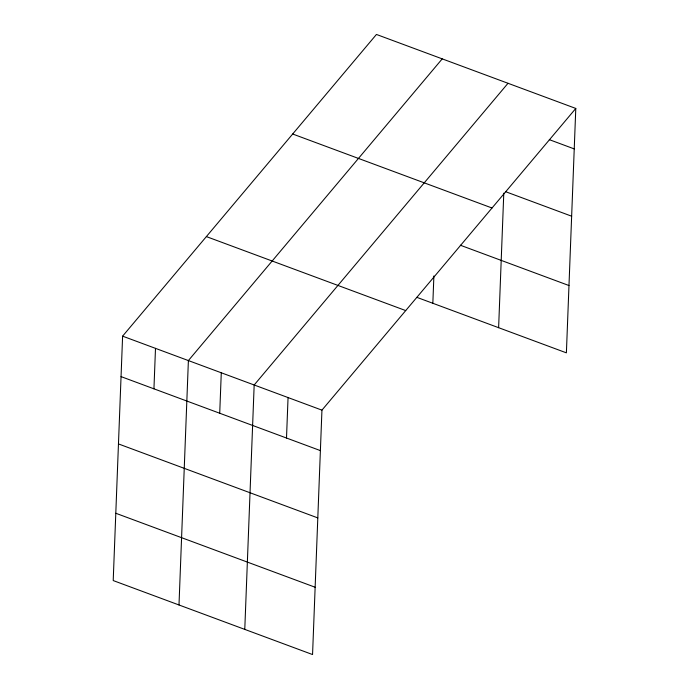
<?xml version="1.0" encoding="UTF-8"?>
<svg xmlns="http://www.w3.org/2000/svg" width="689" height="689" viewBox="0 0 689 689"><rect width="100%" height="100%" fill="white"/><g stroke="black" fill="none" stroke-linecap="round" stroke-linejoin="round"><path stroke-width="1.03" d="M122.608 336.154L113.211 580.56L312.556 654.55L321.944 410.144L575.789 108.44L376.444 34.45L122.608 336.154L321.944 410.144M153.94 388.829L155.499 348.367M178.994 604.976L188.39 360.571L442.226 58.866M219.722 413.236L221.281 372.775M244.776 629.393L254.172 384.987L508.008 83.283M286.503 438.023L288.054 397.562M432.838 303.272L433.889 275.936M498.621 327.688L503.788 193.144M575.789 108.44L566.392 352.846L416.888 297.355M549.314 139.652L574.23 148.902M505.864 191.783L571.646 216.2M292.679 134.01L492.015 208M460.338 245.224L568.985 285.539M206.373 236.594L405.709 310.575M121.049 376.616L320.394 450.606M118.465 443.923L317.801 517.904M115.804 513.262L315.14 587.243"/></g></svg>
